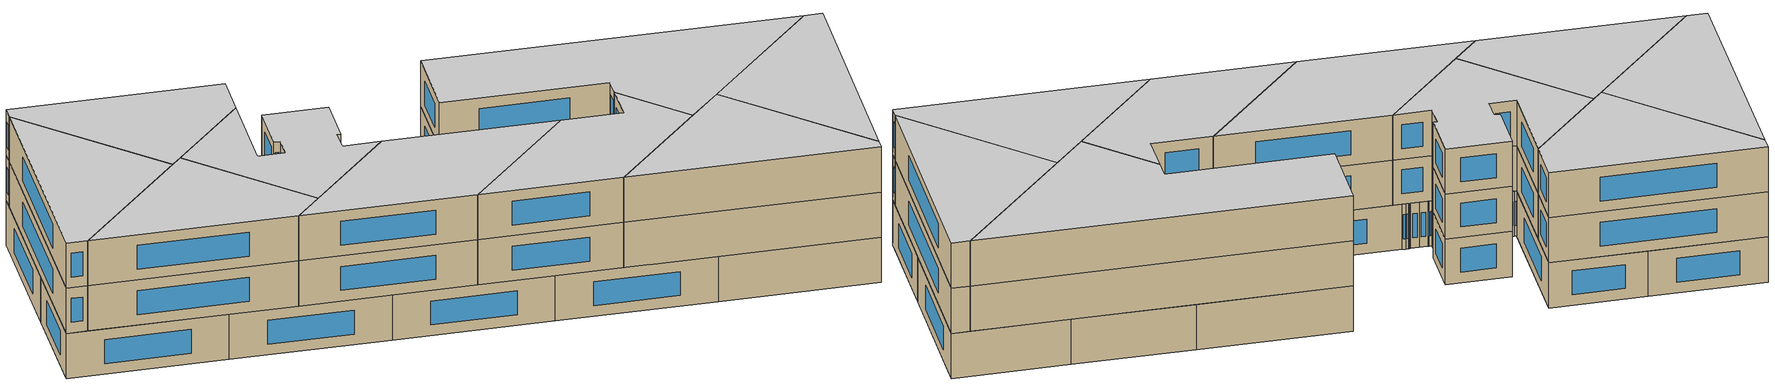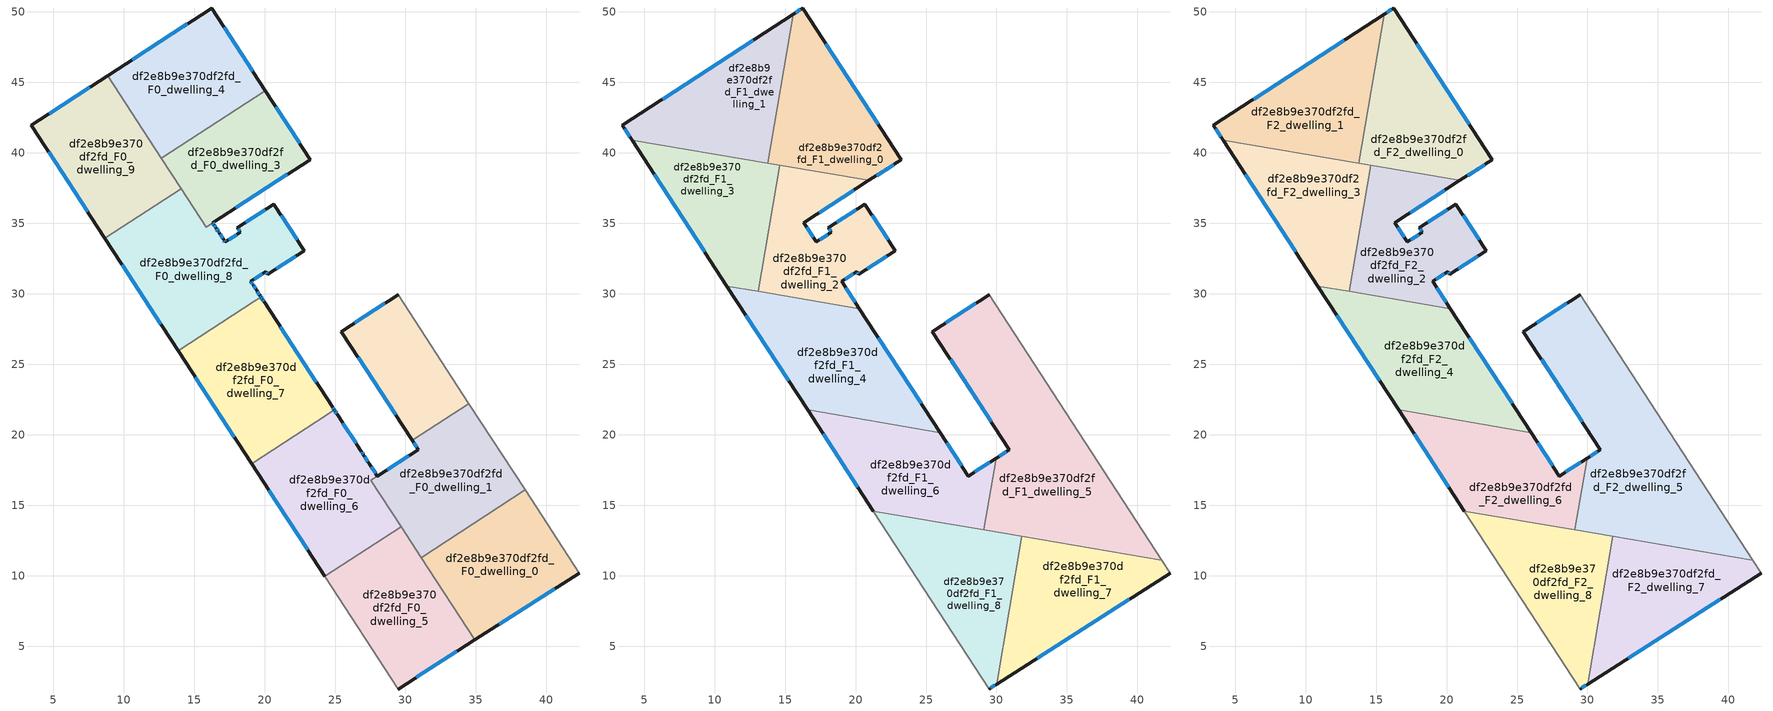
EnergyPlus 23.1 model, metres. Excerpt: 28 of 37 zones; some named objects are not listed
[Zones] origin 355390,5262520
df2e8b9e370df2fd_F0_dwelling_0
 floor ground (EU_floor_Construction): 38.48,16.08 42.31,10.18 34.91,5.44 31.11,11.28 z0
 wall outside (EU_wall_Construction): 34.91,5.44 42.31,10.18 z0:3
 wall to df2e8b9e370df2fd_F0_dwelling_1 (EU_wall_Construction): 38.48,16.08 31.11,11.28 z0:3
 wall adiabatic (EU_wall_Construction): 42.31,10.18 38.48,16.08 z0:3
 wall to df2e8b9e370df2fd_F0_dwelling_5 (EU_wall_Construction): 31.11,11.28 34.91,5.44 z0:3
 window (EU_Window_Construction): 36.65,6.55 40.57,9.07 z0.7:2.3
df2e8b9e370df2fd_F0_dwelling_1
 floor ground (EU_floor_Construction): 34.5,22.2 38.48,16.08 31.11,11.28 27.54,16.76 30.91,18.95 30.49,19.59 z0
 wall outside (EU_wall_Construction): 30.49,19.59 30.91,18.95 28.01,17.06 z0:3
 wall to df2e8b9e370df2fd_F0_dwelling_2 (EU_wall_Construction): 34.5,22.2 30.49,19.59 z0:3
 wall adiabatic (EU_wall_Construction): 38.48,16.08 34.5,22.2 z0:3
 wall to df2e8b9e370df2fd_F0_dwelling_6 (EU_wall_Construction): 28.01,17.06 27.54,16.76 29.69,13.46 z0:3
 wall to df2e8b9e370df2fd_F0_dwelling_5 (EU_wall_Construction): 29.69,13.46 31.11,11.28 z0:3
 window (EU_Window_Construction): 30.59,19.44 30.81,19.1 / 30.23,18.5 28.69,17.5 z0.7:2.3
df2e8b9e370df2fd_F0_dwelling_2
 floor ground (EU_floor_Construction): 29.48,29.92 34.5,22.2 30.49,19.59 25.46,27.32 z0
 wall outside (EU_wall_Construction): 29.48,29.92 25.46,27.32 30.49,19.59 z0:3
 wall adiabatic (EU_wall_Construction): 34.5,22.2 29.48,29.92 z0:3
 window (EU_Window_Construction): 26.64,25.51 29.31,21.41 / 28.53,29.31 26.4,27.93 z0.7:2.3
df2e8b9e370df2fd_F0_dwelling_3
 floor ground (EU_floor_Construction): 20.06,44.41 23.24,39.52 15.85,34.74 12.68,39.61 z0
 wall outside (EU_wall_Construction): 16.32,35.04 23.24,39.52 20.06,44.41 z0:3
 wall to df2e8b9e370df2fd_F0_dwelling_4 (EU_wall_Construction): 20.06,44.41 12.68,39.61 z0:3
 wall to df2e8b9e370df2fd_F0_dwelling_8 (EU_wall_Construction): 14.07,37.47 15.85,34.74 16.32,35.04 z0:3
 wall to df2e8b9e370df2fd_F0_dwelling_9 (EU_wall_Construction): 12.68,39.61 14.07,37.47 z0:3
 window (EU_Window_Construction): 22.5,40.67 20.81,43.26 / 17.95,36.09 21.62,38.47 z0.7:2.3
df2e8b9e370df2fd_F0_dwelling_4
 floor ground (EU_floor_Construction): 16.24,50.28 20.06,44.41 12.68,39.61 8.87,45.47 z0
 wall outside (EU_wall_Construction): 20.06,44.41 16.24,50.28 8.87,45.47 z0:3
 wall to df2e8b9e370df2fd_F0_dwelling_9 (EU_wall_Construction): 8.87,45.47 12.68,39.61 z0:3
 window (EU_Window_Construction): 14.51,49.15 10.6,46.6 / 19.17,45.79 17.14,48.9 z0.7:2.3
df2e8b9e370df2fd_F0_dwelling_5
 floor ground (EU_floor_Construction): 29.69,13.46 34.91,5.44 29.47,1.96 24.28,9.94 z0
 wall outside (EU_wall_Construction): 29.47,1.96 34.91,5.44 z0:3
 wall to df2e8b9e370df2fd_F0_dwelling_6 (EU_wall_Construction): 29.69,13.46 24.28,9.94 z0:3
 wall adiabatic (EU_wall_Construction): 24.28,9.94 29.47,1.96 z0:3
 window (EU_Window_Construction): 30.75,2.78 33.63,4.62 z0.7:2.3
df2e8b9e370df2fd_F0_dwelling_6
 floor ground (EU_floor_Construction): 26.91,18.76 26.95,18.69 27.02,18.58 27.44,17.94 27.44,17.93 28.01,17.06 27.54,16.76 29.69,13.46 24.28,9.94 19.08,17.95 24.95,21.76 24.99,21.7 25.15,21.45 z0
 wall outside (EU_wall_Construction): 28.01,17.06 27.44,17.93 27.44,17.94 27.02,18.58 26.95,18.69 26.91,18.76 25.15,21.45 24.99,21.7 24.95,21.76 / 19.08,17.95 24.28,9.94 z0:3
 wall to df2e8b9e370df2fd_F0_dwelling_7 (EU_wall_Construction): 24.95,21.76 24.48,21.46 19.08,17.95 z0:3
 window (EU_Window_Construction): 24.98,21.72 24.96,21.75 / 25.11,21.51 25.03,21.64 / 26.49,19.39 25.56,20.82 / 26.94,18.7 26.92,18.74 / 27,18.6 26.97,18.66 / 27.34,18.09 27.12,18.43 / 27.88,17.27 27.57,17.73 / 20.3,16.07 23.06,11.82 z0.7:2.3
df2e8b9e370df2fd_F0_dwelling_7
 floor ground (EU_floor_Construction): 19.97,29.43 24.83,21.95 24.95,21.77 19.08,17.95 13.87,25.95 19.74,29.77 19.76,29.75 19.85,29.61 z0
 wall outside (EU_wall_Construction): 13.87,25.95 19.08,17.95 / 24.95,21.77 24.83,21.95 19.97,29.43 19.85,29.61 19.76,29.75 19.74,29.77 z0:3
 wall to df2e8b9e370df2fd_F0_dwelling_8 (EU_wall_Construction): 19.28,29.46 13.87,25.95 / 19.74,29.77 19.28,29.47 z0:3
 window (EU_Window_Construction): 15.09,24.07 17.85,19.82 / 19.83,29.64 19.78,29.72 / 19.94,29.47 19.88,29.56 / 23.68,23.71 21.11,27.67 / 24.92,21.81 24.85,21.91 z0.7:2.3
df2e8b9e370df2fd_F0_dwelling_8
 floor ground (EU_floor_Construction): 20.67,36.35 22.81,33.06 20.22,31.39 20.09,31.58 19.02,30.88 19.1,30.76 19.16,30.67 19.43,30.25 19.7,29.84 19.74,29.77 13.87,25.95 8.67,33.95 14.08,37.47 15.85,34.74 16.32,35.04 16.4,34.92 16.56,34.66 16.73,34.41 16.76,34.36 17.12,33.8 17.21,33.67 18.28,34.36 18.07,34.68 z0
 wall outside (EU_wall_Construction): 8.67,33.95 13.87,25.95 / 19.74,29.77 19.7,29.84 19.43,30.25 19.16,30.67 19.1,30.76 19.02,30.88 20.09,31.58 20.22,31.39 22.81,33.06 20.67,36.35 18.07,34.68 18.28,34.36 17.21,33.67 17.12,33.8 16.76,34.36 16.73,34.41 16.56,34.66 16.4,34.92 16.32,35.04 z0:3
 wall to df2e8b9e370df2fd_F0_dwelling_9 (EU_wall_Construction): 14.08,37.47 8.67,33.95 z0:3
 window (EU_Window_Construction): 9.89,32.07 12.65,27.83 / 16.38,34.95 16.34,35.01 / 16.53,34.72 16.44,34.86 / 16.69,34.47 16.6,34.6 / 16.75,34.37 16.74,34.4 / 17.04,33.93 16.85,34.23 / 17.19,33.7 17.14,33.77 / 18.03,34.2 17.46,33.84 / 18.12,34.6 18.23,34.43 / 20.06,35.95 18.68,35.07 / 22.31,33.83 21.17,35.57 / 20.83,31.78 22.2,32.67 / 20.12,31.53 20.19,31.43 / 19.27,31.05 19.84,31.42 / 19.08,30.79 19.04,30.85 / 19.14,30.69 19.11,30.74 / 19.36,30.35 19.22,30.58 / 19.63,29.94 19.5,30.15 / 19.73,29.79 19.71,29.83 z0.7:2.3
df2e8b9e370df2fd_F0_dwelling_9
 floor ground (EU_floor_Construction): 8.87,45.47 14.08,37.47 8.67,33.95 3.46,41.95 z0
 wall outside (EU_wall_Construction): 8.87,45.47 3.46,41.95 8.67,33.95 z0:3
 window (EU_Window_Construction): 7.6,44.65 4.73,42.78 / 4.68,40.07 7.44,35.83 z0.7:2.3
df2e8b9e370df2fd_F1_dwelling_0
 floor to df2e8b9e370df2fd_F0_dwelling_3 (EU_floor_Construction): 20.06,44.41 23.24,39.52 20.95,38.04 13.78,39.26 13.99,40.46 z3
 floor to df2e8b9e370df2fd_F0_dwelling_4 (EU_floor_Construction): 16.24,50.28 20.06,44.41 13.99,40.46 15.59,49.85 z3
 wall outside (EU_wall_Construction): 20.95,38.04 23.24,39.52 16.24,50.28 15.59,49.85 z3:6
 wall to df2e8b9e370df2fd_F1_dwelling_1 (EU_wall_Construction): 15.59,49.85 13.78,39.26 z3:6
 wall to df2e8b9e370df2fd_F1_dwelling_2 (EU_wall_Construction): 14.62,39.12 20.95,38.04 z3:6
 wall to df2e8b9e370df2fd_F1_dwelling_3 (EU_wall_Construction): 13.78,39.26 14.62,39.12 z3:6
 window (EU_Window_Construction): 16.09,50.18 15.74,49.95 / 21.6,42.05 17.89,47.75 / 21.49,38.39 22.71,39.17 z3.7:5.3
df2e8b9e370df2fd_F1_dwelling_1
 floor to df2e8b9e370df2fd_F0_dwelling_4 (EU_floor_Construction): 15.59,49.85 13.99,40.46 12.68,39.61 8.87,45.47 z3
 floor to df2e8b9e370df2fd_F0_dwelling_9 (EU_floor_Construction): 8.87,45.47 12.8,39.43 4.15,40.9 3.46,41.95 z3
 floor to df2e8b9e370df2fd_F0_dwelling_3 (EU_floor_Construction): 13.99,40.46 13.78,39.26 12.8,39.43 12.68,39.61 z3
 wall outside (EU_wall_Construction): 15.59,49.85 3.46,41.95 4.15,40.9 z3:6
 wall to df2e8b9e370df2fd_F1_dwelling_3 (EU_wall_Construction): 4.15,40.9 13.78,39.26 z3:6
 window (EU_Window_Construction): 3.62,41.71 3.99,41.15 / 12.74,48 6.31,43.81 z3.7:5.3
df2e8b9e370df2fd_F1_dwelling_2
 floor to df2e8b9e370df2fd_F0_dwelling_8 (EU_floor_Construction): 20.67,36.35 22.81,33.06 20.22,31.39 20.09,31.58 19.02,30.88 19.11,30.75 19.16,30.67 19.7,29.84 19.74,29.77 18.86,29.19 13.1,30.17 14.29,37.14 15.85,34.74 16.32,35.04 16.4,34.92 16.56,34.66 16.73,34.41 16.75,34.39 17.12,33.8 17.21,33.67 18.28,34.36 18.07,34.68 z3
 floor to df2e8b9e370df2fd_F0_dwelling_3 (EU_floor_Construction): 20.95,38.04 15.85,34.74 14.29,37.14 14.62,39.12 z3
 floor to df2e8b9e370df2fd_F0_dwelling_7 (EU_floor_Construction): 19.85,29.61 19.97,29.43 20.28,28.95 18.86,29.19 19.74,29.77 19.76,29.75 z3
 wall outside (EU_wall_Construction): 20.28,28.95 19.02,30.88 20.09,31.58 20.22,31.39 22.81,33.06 20.67,36.35 18.07,34.68 18.28,34.36 17.21,33.67 16.32,35.04 20.95,38.04 z3:6
 wall to df2e8b9e370df2fd_F1_dwelling_3 (EU_wall_Construction): 14.62,39.12 13.1,30.17 z3:6
 wall to df2e8b9e370df2fd_F1_dwelling_4 (EU_wall_Construction): 13.1,30.17 20.28,28.95 z3:6
 window (EU_Window_Construction): 20.06,35.95 18.68,35.07 / 22.31,33.83 21.17,35.57 / 20.83,31.78 22.2,32.67 / 20.12,31.53 20.19,31.43 / 19.27,31.05 19.84,31.42 / 19.98,29.41 19.31,30.43 / 17.41,35.75 19.87,37.34 / 17,34 16.53,34.72 / 18.03,34.2 17.46,33.84 / 18.12,34.6 18.23,34.43 z3.7:5.3
df2e8b9e370df2fd_F1_dwelling_3
 floor to df2e8b9e370df2fd_F0_dwelling_9 (EU_floor_Construction): 12.8,39.43 14.08,37.47 8.67,33.95 4.15,40.9 z3
 floor to df2e8b9e370df2fd_F0_dwelling_8 (EU_floor_Construction): 14.08,37.47 14.29,37.14 13.1,30.17 10.88,30.55 8.67,33.95 z3
 floor to df2e8b9e370df2fd_F0_dwelling_3 (EU_floor_Construction): 14.62,39.12 14.29,37.14 12.8,39.43 z3
 wall outside (EU_wall_Construction): 4.15,40.9 10.88,30.55 z3:6
 wall to df2e8b9e370df2fd_F1_dwelling_4 (EU_wall_Construction): 10.88,30.55 13.1,30.17 z3:6
 window (EU_Window_Construction): 5.73,38.47 9.3,32.98 z3.7:5.3
df2e8b9e370df2fd_F1_dwelling_4
 floor to df2e8b9e370df2fd_F0_dwelling_7 (EU_floor_Construction): 20.28,28.95 24.83,21.95 24.95,21.76 23.2,20.63 16.6,21.75 13.87,25.95 18.86,29.19 z3
 floor to df2e8b9e370df2fd_F0_dwelling_6 (EU_floor_Construction): 25.07,21.57 26,20.16 23.2,20.63 24.95,21.76 24.99,21.7 z3
 floor to df2e8b9e370df2fd_F0_dwelling_8 (EU_floor_Construction): 18.86,29.19 13.87,25.95 10.88,30.55 z3
 wall outside (EU_wall_Construction): 26,20.16 20.28,28.95 / 10.88,30.55 16.6,21.75 z3:6
 wall to df2e8b9e370df2fd_F1_dwelling_6 (EU_wall_Construction): 16.6,21.75 26,20.16 z3:6
 window (EU_Window_Construction): 24.65,22.22 21.62,26.89 / 12.22,28.49 15.25,23.82 z3.7:5.3
df2e8b9e370df2fd_F1_dwelling_5
 floor to df2e8b9e370df2fd_F0_dwelling_1 (EU_floor_Construction): 34.5,22.2 38.48,16.08 33.09,12.57 29.92,13.11 29.26,14.12 29.98,18.34 30.91,18.95 30.49,19.6 z3
 floor to df2e8b9e370df2fd_F0_dwelling_2 (EU_floor_Construction): 29.48,29.92 34.5,22.2 30.49,19.6 25.46,27.32 z3
 floor to df2e8b9e370df2fd_F0_dwelling_0 (EU_floor_Construction): 38.48,16.08 41.72,11.1 33.09,12.57 z3
 floor to df2e8b9e370df2fd_F0_dwelling_6 (EU_floor_Construction): 29.26,14.12 29.69,13.46 29.31,13.21 29.11,13.25 z3
 floor to df2e8b9e370df2fd_F0_dwelling_5 (EU_floor_Construction): 29.69,13.46 29.92,13.11 29.31,13.21 z3
 wall outside (EU_wall_Construction): 29.48,29.92 25.46,27.32 30.91,18.95 29.98,18.34 z3:6
 wall to df2e8b9e370df2fd_F1_dwelling_6 (EU_wall_Construction): 29.98,18.34 29.11,13.25 z3:6
 wall adiabatic (EU_wall_Construction): 41.72,11.1 29.48,29.92 z3:6
 wall to df2e8b9e370df2fd_F1_dwelling_7 (EU_wall_Construction): 31.79,12.79 41.72,11.1 z3:6
 wall to df2e8b9e370df2fd_F1_dwelling_8 (EU_wall_Construction): 29.11,13.25 31.79,12.79 z3:6
 window (EU_Window_Construction): 30.69,18.81 30.2,18.48 / 26.74,25.35 29.63,20.91 / 28.53,29.31 26.4,27.93 z3.7:5.3
df2e8b9e370df2fd_F1_dwelling_6
 floor to df2e8b9e370df2fd_F0_dwelling_6 (EU_floor_Construction): 26.93,18.72 26.95,18.69 27,18.62 27.44,17.94 27.44,17.93 28.01,17.06 27.54,16.76 29.26,14.12 29.11,13.25 21.26,14.58 19.08,17.95 23.2,20.63 26,20.16 z3
 floor to df2e8b9e370df2fd_F0_dwelling_1 (EU_floor_Construction): 29.98,18.34 29.26,14.12 27.54,16.76 z3
 floor to df2e8b9e370df2fd_F0_dwelling_7 (EU_floor_Construction): 23.2,20.63 19.08,17.95 16.6,21.75 z3
 wall outside (EU_wall_Construction): 16.6,21.75 21.26,14.58 / 29.98,18.34 28.01,17.06 26,20.16 z3:6
 wall to df2e8b9e370df2fd_F1_dwelling_8 (EU_wall_Construction): 21.26,14.58 29.11,13.25 z3:6
 window (EU_Window_Construction): 17.69,20.07 20.17,16.27 / 27.54,17.79 26.47,19.43 / 29.52,18.04 28.47,17.36 z3.7:5.3
df2e8b9e370df2fd_F1_dwelling_7
 floor to df2e8b9e370df2fd_F0_dwelling_0 (EU_floor_Construction): 41.72,11.1 42.31,10.18 34.91,5.44 31.45,10.76 31.59,11.6 33.09,12.57 z3
 floor to df2e8b9e370df2fd_F0_dwelling_1 (EU_floor_Construction): 33.09,12.57 31.59,11.6 31.79,12.79 z3
 floor to df2e8b9e370df2fd_F0_dwelling_5 (EU_floor_Construction): 31.45,10.76 34.91,5.44 30.01,2.3 z3
 wall outside (EU_wall_Construction): 30.01,2.3 42.31,10.18 z3:6
 wall adiabatic (EU_wall_Construction): 42.31,10.18 41.72,11.1 z3:6
 wall to df2e8b9e370df2fd_F1_dwelling_8 (EU_wall_Construction): 31.79,12.79 30.01,2.3 z3:6
 window (EU_Window_Construction): 32.9,4.15 39.42,8.33 z3.7:5.3
df2e8b9e370df2fd_F1_dwelling_8
 floor to df2e8b9e370df2fd_F0_dwelling_5 (EU_floor_Construction): 29.92,13.11 31.45,10.76 30.01,2.3 29.47,1.96 24.28,9.94 29.31,13.21 z3
 floor to df2e8b9e370df2fd_F0_dwelling_1 (EU_floor_Construction): 31.79,12.79 31.59,11.6 31.11,11.28 29.92,13.11 z3
 floor to df2e8b9e370df2fd_F0_dwelling_6 (EU_floor_Construction): 29.31,13.21 24.28,9.94 21.26,14.58 z3
 floor to df2e8b9e370df2fd_F0_dwelling_0 (EU_floor_Construction): 31.59,11.6 31.45,10.76 31.11,11.28 z3
 wall outside (EU_wall_Construction): 29.47,1.96 30.01,2.3 z3:6
 wall adiabatic (EU_wall_Construction): 21.26,14.58 29.47,1.96 z3:6
 window (EU_Window_Construction): 29.6,2.04 29.88,2.22 z3.7:5.3
df2e8b9e370df2fd_F2_dwelling_0
 floor to df2e8b9e370df2fd_F1_dwelling_0 (EU_floor_Construction): 16.24,50.28 23.24,39.52 20.95,38.04 13.78,39.26 15.59,49.85 z6
 wall outside (EU_wall_Construction): 20.95,38.04 23.24,39.52 16.24,50.28 15.59,49.85 z6:9
 wall to df2e8b9e370df2fd_F2_dwelling_1 (EU_wall_Construction): 15.59,49.85 13.78,39.26 z6:9
 wall to df2e8b9e370df2fd_F2_dwelling_2 (EU_wall_Construction): 14.62,39.12 20.95,38.04 z6:9
 wall to df2e8b9e370df2fd_F2_dwelling_3 (EU_wall_Construction): 13.78,39.26 14.62,39.12 z6:9
 window (EU_Window_Construction): 16.09,50.18 15.74,49.95 / 21.6,42.05 17.89,47.75 / 21.49,38.39 22.71,39.17 z6.7:8.3
 ceiling to df2e8b9e370df2fd_F3_dwelling_0 (EU_floor_Construction): 23.24,39.52 16.24,50.28 15.59,49.85 13.78,39.26 20.95,38.04 z9
df2e8b9e370df2fd_F2_dwelling_1
 floor to df2e8b9e370df2fd_F1_dwelling_1 (EU_floor_Construction): 15.59,49.85 13.78,39.26 4.15,40.9 3.46,41.95 z6
 wall outside (EU_wall_Construction): 15.59,49.85 3.46,41.95 4.15,40.9 z6:9
 wall to df2e8b9e370df2fd_F2_dwelling_3 (EU_wall_Construction): 4.15,40.9 13.78,39.26 z6:9
 window (EU_Window_Construction): 3.62,41.71 3.99,41.15 / 12.74,48 6.31,43.81 z6.7:8.3
 ceiling to df2e8b9e370df2fd_F3_dwelling_1 (EU_floor_Construction): 13.78,39.26 15.59,49.85 3.46,41.95 4.15,40.9 z9
df2e8b9e370df2fd_F2_dwelling_2
 floor to df2e8b9e370df2fd_F1_dwelling_2 (EU_floor_Construction): 20.95,38.04 16.32,35.04 17.21,33.67 18.28,34.36 18.07,34.68 20.67,36.35 22.81,33.06 20.22,31.39 20.09,31.58 19.02,30.88 20.28,28.95 13.1,30.17 14.62,39.12 z6
 wall outside (EU_wall_Construction): 20.28,28.95 19.02,30.88 20.09,31.58 20.22,31.39 22.81,33.06 20.67,36.35 18.07,34.68 18.28,34.36 17.21,33.67 16.32,35.04 20.95,38.04 z6:9
 wall to df2e8b9e370df2fd_F2_dwelling_3 (EU_wall_Construction): 14.62,39.12 13.1,30.17 z6:9
 wall to df2e8b9e370df2fd_F2_dwelling_4 (EU_wall_Construction): 13.1,30.17 20.28,28.95 z6:9
 window (EU_Window_Construction): 20.06,35.95 18.68,35.07 / 22.31,33.83 21.17,35.57 / 20.83,31.78 22.2,32.67 / 20.12,31.53 20.19,31.43 / 19.27,31.05 19.84,31.42 / 19.98,29.41 19.31,30.43 / 17.41,35.75 19.87,37.34 / 17,34 16.53,34.72 / 18.03,34.2 17.46,33.84 / 18.12,34.6 18.23,34.43 z6.7:8.3
 ceiling to df2e8b9e370df2fd_F3_dwelling_2 (EU_floor_Construction): 20.28,28.95 19.02,30.88 20.09,31.58 20.22,31.39 22.81,33.06 20.67,36.35 18.07,34.68 18.28,34.36 17.21,33.67 16.32,35.04 20.95,38.04 14.62,39.12 13.1,30.17 z9
df2e8b9e370df2fd_F2_dwelling_3
 floor to df2e8b9e370df2fd_F1_dwelling_3 (EU_floor_Construction): 14.62,39.12 13.1,30.17 10.88,30.55 4.15,40.9 z6
 wall outside (EU_wall_Construction): 4.15,40.9 10.88,30.55 z6:9
 wall to df2e8b9e370df2fd_F2_dwelling_4 (EU_wall_Construction): 10.88,30.55 13.1,30.17 z6:9
 window (EU_Window_Construction): 5.73,38.47 9.3,32.98 z6.7:8.3
 ceiling to df2e8b9e370df2fd_F3_dwelling_3 (EU_floor_Construction): 13.1,30.17 14.62,39.12 4.15,40.9 10.88,30.55 z9
df2e8b9e370df2fd_F2_dwelling_4
 floor to df2e8b9e370df2fd_F1_dwelling_4 (EU_floor_Construction): 20.28,28.95 26,20.16 16.6,21.75 10.88,30.55 z6
 wall outside (EU_wall_Construction): 26,20.16 20.28,28.95 / 10.88,30.55 16.6,21.75 z6:9
 wall to df2e8b9e370df2fd_F2_dwelling_6 (EU_wall_Construction): 16.6,21.75 26,20.16 z6:9
 window (EU_Window_Construction): 24.65,22.22 21.62,26.89 / 12.22,28.49 15.25,23.82 z6.7:8.3
 ceiling to df2e8b9e370df2fd_F3_dwelling_4 (EU_floor_Construction): 26,20.16 20.28,28.95 10.88,30.55 16.6,21.75 z9
df2e8b9e370df2fd_F2_dwelling_5
 floor to df2e8b9e370df2fd_F1_dwelling_5 (EU_floor_Construction): 29.48,29.92 41.72,11.1 29.11,13.25 29.98,18.34 30.91,18.95 25.46,27.32 z6
 wall outside (EU_wall_Construction): 29.48,29.92 25.46,27.32 30.91,18.95 29.98,18.34 z6:9
 wall to df2e8b9e370df2fd_F2_dwelling_6 (EU_wall_Construction): 29.98,18.34 29.11,13.25 z6:9
 wall adiabatic (EU_wall_Construction): 41.72,11.1 29.48,29.92 z6:9
 wall to df2e8b9e370df2fd_F2_dwelling_7 (EU_wall_Construction): 31.79,12.79 41.72,11.1 z6:9
 wall to df2e8b9e370df2fd_F2_dwelling_8 (EU_wall_Construction): 29.11,13.25 31.79,12.79 z6:9
 window (EU_Window_Construction): 30.69,18.81 30.2,18.48 / 26.74,25.35 29.63,20.91 / 28.53,29.31 26.4,27.93 z6.7:8.3
 ceiling to df2e8b9e370df2fd_F3_dwelling_5 (EU_floor_Construction): 41.72,11.1 29.48,29.92 25.46,27.32 30.91,18.95 29.98,18.34 29.11,13.25 z9
df2e8b9e370df2fd_F2_dwelling_6
 floor to df2e8b9e370df2fd_F1_dwelling_6 (EU_floor_Construction): 29.98,18.34 29.11,13.25 21.26,14.58 16.6,21.75 26,20.16 28.01,17.06 z6
 wall outside (EU_wall_Construction): 16.6,21.75 21.26,14.58 / 29.98,18.34 28.01,17.06 26,20.16 z6:9
 wall to df2e8b9e370df2fd_F2_dwelling_8 (EU_wall_Construction): 21.26,14.58 29.11,13.25 z6:9
 window (EU_Window_Construction): 17.69,20.07 20.17,16.27 / 27.54,17.79 26.47,19.43 / 29.52,18.04 28.47,17.36 z6.7:8.3
 ceiling to df2e8b9e370df2fd_F3_dwelling_6 (EU_floor_Construction): 29.11,13.25 29.98,18.34 28.01,17.06 26,20.16 16.6,21.75 21.26,14.58 z9
df2e8b9e370df2fd_F2_dwelling_7
 floor to df2e8b9e370df2fd_F1_dwelling_7 (EU_floor_Construction): 41.72,11.1 42.31,10.18 30.01,2.3 31.79,12.79 z6
 wall outside (EU_wall_Construction): 30.01,2.3 42.31,10.18 z6:9
 wall adiabatic (EU_wall_Construction): 42.31,10.18 41.72,11.1 z6:9
 wall to df2e8b9e370df2fd_F2_dwelling_8 (EU_wall_Construction): 31.79,12.79 30.01,2.3 z6:9
 window (EU_Window_Construction): 32.9,4.15 39.42,8.33 z6.7:8.3
 ceiling to df2e8b9e370df2fd_F3_dwelling_7 (EU_floor_Construction): 42.31,10.18 41.72,11.1 31.79,12.79 30.01,2.3 z9
df2e8b9e370df2fd_F2_dwelling_8
 floor to df2e8b9e370df2fd_F1_dwelling_8 (EU_floor_Construction): 31.79,12.79 30.01,2.3 29.47,1.96 21.26,14.58 z6
 wall outside (EU_wall_Construction): 29.47,1.96 30.01,2.3 z6:9
 wall adiabatic (EU_wall_Construction): 21.26,14.58 29.47,1.96 z6:9
 window (EU_Window_Construction): 29.6,2.04 29.88,2.22 z6.7:8.3
 ceiling to df2e8b9e370df2fd_F3_dwelling_8 (EU_floor_Construction): 30.01,2.3 31.79,12.79 21.26,14.58 29.47,1.96 z9
[Building]
EU S2 Campaign: North Axis=0; Terrain=City; Solar Distribution=FullExterior
[Site:Location]
Budapest.Ferenc.Liszt.Intl.AP: Latitude=47.437; Longitude=19.256; Time Zone=1; Elevation=185
[SizingPeriod:WeatherFileDays]
AnnualSizingPeriod: Begin Month=1; Begin Day of Month=1; End Month=12; End Day of Month=31; Day of Week for Start Day=Monday; Use Weather File Daylight Saving Period=No; Use Weather File Rain and Snow Indicators=No
[MATERIAL]
EU_InternalMass_Material: Roughness=MediumRough; Thickness=0.1; Conductivity=1; Density=1800; Specific Heat=900; Thermal Absorptance=0.9; Solar Absorptance=0.7; Visible Absorptance=0.7
[MATERIAL:NOMASS] Roughness=MediumRough; Thermal Absorptance=0.9; Solar Absorptance=0.7; Visible Absorptance=0.7
Name | Thermal Resistance
EU_wall_NoMass | 0.832559
EU_floor_NoMass | 0.872794
[WINDOWMATERIAL:SIMPLEGLAZINGSYSTEM]
EU_Window_SimpleGlazing: UFactor=2.79869; Solar Heat Gain Coefficient=0.75; Visible Transmittance=0.75
[CONSTRUCTION]
EU_wall_Construction: EU_wall_NoMass
EU_floor_Construction: EU_floor_NoMass
EU_Window_Construction: EU_Window_SimpleGlazing
EU_InternalMass_Construction: EU_InternalMass_Material
[ZONE] Type=1; Multiplier=1; Ceiling Height=autocalculate; Floor Area=autocalculate; Part of Total Floor Area=Yes
Name | Volume
df2e8b9e370df2fd_F0_dwelling_0 | 184.782
df2e8b9e370df2fd_F1_dwelling_0; df2e8b9e370df2fd_F2_dwelling_0 | 184.761
df2e8b9e370df2fd_F0_dwelling_1 | 183.515
df2e8b9e370df2fd_F1_dwelling_1; df2e8b9e370df2fd_F2_dwelling_1 | 184.802
df2e8b9e370df2fd_F0_dwelling_2 | 132.315
df2e8b9e370df2fd_F1_dwelling_2; df2e8b9e370df2fd_F2_dwelling_2 | 175.349
df2e8b9e370df2fd_F0_dwelling_3 | 153.763
df2e8b9e370df2fd_F1_dwelling_3; df2e8b9e370df2fd_F2_dwelling_3 | 175.34
df2e8b9e370df2fd_F0_dwelling_4 | 184.804
df2e8b9e370df2fd_F1_dwelling_4; df2e8b9e370df2fd_F2_dwelling_4 | 220.577
df2e8b9e370df2fd_F0_dwelling_5 | 184.79
df2e8b9e370df2fd_F1_dwelling_5; df2e8b9e370df2fd_F2_dwelling_5 | 352.735
df2e8b9e370df2fd_F0_dwelling_6 | 194.106
df2e8b9e370df2fd_F1_dwelling_6; df2e8b9e370df2fd_F2_dwelling_6 | 184.792
df2e8b9e370df2fd_F0_dwelling_7 | 200.614
df2e8b9e370df2fd_F1_dwelling_7; df2e8b9e370df2fd_F2_dwelling_7 | 184.783
df2e8b9e370df2fd_F0_dwelling_8 | 244.341
df2e8b9e370df2fd_F1_dwelling_8; df2e8b9e370df2fd_F2_dwelling_8 | 184.784
df2e8b9e370df2fd_F0_dwelling_9 | 184.806
[INTERNALMASS] Construction=EU_InternalMass_Construction
Name | Zone or ZoneList | Surface Area
df2e8b9e370df2fd_F0_dwelling_0_EU_InternalMass | df2e8b9e370df2fd_F0_dwelling_0 | 61.594
df2e8b9e370df2fd_F0_dwelling_1_EU_InternalMass | df2e8b9e370df2fd_F0_dwelling_1 | 61.1716
df2e8b9e370df2fd_F0_dwelling_2_EU_InternalMass | df2e8b9e370df2fd_F0_dwelling_2 | 44.105
df2e8b9e370df2fd_F0_dwelling_3_EU_InternalMass | df2e8b9e370df2fd_F0_dwelling_3 | 51.2516
df2e8b9e370df2fd_F0_dwelling_4_EU_InternalMass | df2e8b9e370df2fd_F0_dwelling_4 | 61.6015
df2e8b9e370df2fd_F0_dwelling_5_EU_InternalMass | df2e8b9e370df2fd_F0_dwelling_5 | 61.5966
df2e8b9e370df2fd_F0_dwelling_6_EU_InternalMass | df2e8b9e370df2fd_F0_dwelling_6 | 64.7009
df2e8b9e370df2fd_F0_dwelling_7_EU_InternalMass | df2e8b9e370df2fd_F0_dwelling_7 | 66.8877
df2e8b9e370df2fd_F0_dwelling_8_EU_InternalMass | df2e8b9e370df2fd_F0_dwelling_8 | 81.449
df2e8b9e370df2fd_F0_dwelling_9_EU_InternalMass | df2e8b9e370df2fd_F0_dwelling_9 | 61.6019
df2e8b9e370df2fd_F1_dwelling_0_EU_InternalMass | df2e8b9e370df2fd_F1_dwelling_0 | 61.5873
df2e8b9e370df2fd_F1_dwelling_1_EU_InternalMass | df2e8b9e370df2fd_F1_dwelling_1 | 61.6006
df2e8b9e370df2fd_F1_dwelling_2_EU_InternalMass | df2e8b9e370df2fd_F1_dwelling_2 | 58.4497
df2e8b9e370df2fd_F1_dwelling_3_EU_InternalMass | df2e8b9e370df2fd_F1_dwelling_3 | 58.4468
df2e8b9e370df2fd_F1_dwelling_4_EU_InternalMass | df2e8b9e370df2fd_F1_dwelling_4 | 73.5258
df2e8b9e370df2fd_F1_dwelling_5_EU_InternalMass | df2e8b9e370df2fd_F1_dwelling_5 | 117.575
df2e8b9e370df2fd_F1_dwelling_6_EU_InternalMass | df2e8b9e370df2fd_F1_dwelling_6 | 61.5972
df2e8b9e370df2fd_F1_dwelling_7_EU_InternalMass | df2e8b9e370df2fd_F1_dwelling_7 | 61.5946
df2e8b9e370df2fd_F1_dwelling_8_EU_InternalMass | df2e8b9e370df2fd_F1_dwelling_8 | 61.5948
df2e8b9e370df2fd_F2_dwelling_0_EU_InternalMass | df2e8b9e370df2fd_F2_dwelling_0 | 61.5873
df2e8b9e370df2fd_F2_dwelling_1_EU_InternalMass | df2e8b9e370df2fd_F2_dwelling_1 | 61.6006
df2e8b9e370df2fd_F2_dwelling_2_EU_InternalMass | df2e8b9e370df2fd_F2_dwelling_2 | 58.4497
df2e8b9e370df2fd_F2_dwelling_3_EU_InternalMass | df2e8b9e370df2fd_F2_dwelling_3 | 58.4468
df2e8b9e370df2fd_F2_dwelling_4_EU_InternalMass | df2e8b9e370df2fd_F2_dwelling_4 | 73.5258
df2e8b9e370df2fd_F2_dwelling_5_EU_InternalMass | df2e8b9e370df2fd_F2_dwelling_5 | 117.575
df2e8b9e370df2fd_F2_dwelling_6_EU_InternalMass | df2e8b9e370df2fd_F2_dwelling_6 | 61.5972
df2e8b9e370df2fd_F2_dwelling_7_EU_InternalMass | df2e8b9e370df2fd_F2_dwelling_7 | 61.5946
df2e8b9e370df2fd_F2_dwelling_8_EU_InternalMass | df2e8b9e370df2fd_F2_dwelling_8 | 61.5948
[OTHEREQUIPMENT] Fuel Type=Electricity; Design Level Calculation Method=Watts/Area; Power per Zone Floor Area=1; Fraction Latent=0; Fraction Radiant=0; Fraction Lost=0; Carbon Dioxide Generation Rate=0; EndUse Subcategory=EU_Step8_InternalGains
Name | Zone or ZoneList or Space or SpaceList | Schedule
EU_Step8_InternalGain_df2e8b9e370df2fd_F0_dwelling_0_f000 | df2e8b9e370df2fd_F0_dwelling_0 | EU_Step8_GainSchedule_df2e8b9e370df2fd_F0_dwelling_0_f000
EU_Step8_InternalGain_df2e8b9e370df2fd_F0_dwelling_1_f000 | df2e8b9e370df2fd_F0_dwelling_1 | EU_Step8_GainSchedule_df2e8b9e370df2fd_F0_dwelling_1_f000
EU_Step8_InternalGain_df2e8b9e370df2fd_F0_dwelling_2_f000 | df2e8b9e370df2fd_F0_dwelling_2 | EU_Step8_GainSchedule_df2e8b9e370df2fd_F0_dwelling_2_f000
EU_Step8_InternalGain_df2e8b9e370df2fd_F0_dwelling_3_f000 | df2e8b9e370df2fd_F0_dwelling_3 | EU_Step8_GainSchedule_df2e8b9e370df2fd_F0_dwelling_3_f000
EU_Step8_InternalGain_df2e8b9e370df2fd_F0_dwelling_4_f000 | df2e8b9e370df2fd_F0_dwelling_4 | EU_Step8_GainSchedule_df2e8b9e370df2fd_F0_dwelling_4_f000
EU_Step8_InternalGain_df2e8b9e370df2fd_F0_dwelling_5_f000 | df2e8b9e370df2fd_F0_dwelling_5 | EU_Step8_GainSchedule_df2e8b9e370df2fd_F0_dwelling_5_f000
EU_Step8_InternalGain_df2e8b9e370df2fd_F0_dwelling_6_f000 | df2e8b9e370df2fd_F0_dwelling_6 | EU_Step8_GainSchedule_df2e8b9e370df2fd_F0_dwelling_6_f000
EU_Step8_InternalGain_df2e8b9e370df2fd_F0_dwelling_7_f000 | df2e8b9e370df2fd_F0_dwelling_7 | EU_Step8_GainSchedule_df2e8b9e370df2fd_F0_dwelling_7_f000
EU_Step8_InternalGain_df2e8b9e370df2fd_F0_dwelling_8_f000 | df2e8b9e370df2fd_F0_dwelling_8 | EU_Step8_GainSchedule_df2e8b9e370df2fd_F0_dwelling_8_f000
EU_Step8_InternalGain_df2e8b9e370df2fd_F0_dwelling_9_f000 | df2e8b9e370df2fd_F0_dwelling_9 | EU_Step8_GainSchedule_df2e8b9e370df2fd_F0_dwelling_9_f000
EU_Step8_InternalGain_df2e8b9e370df2fd_F1_dwelling_0_f000 | df2e8b9e370df2fd_F1_dwelling_0 | EU_Step8_GainSchedule_df2e8b9e370df2fd_F1_dwelling_0_f000
EU_Step8_InternalGain_df2e8b9e370df2fd_F1_dwelling_1_f000 | df2e8b9e370df2fd_F1_dwelling_1 | EU_Step8_GainSchedule_df2e8b9e370df2fd_F1_dwelling_1_f000
EU_Step8_InternalGain_df2e8b9e370df2fd_F1_dwelling_2_f000 | df2e8b9e370df2fd_F1_dwelling_2 | EU_Step8_GainSchedule_df2e8b9e370df2fd_F1_dwelling_2_f000
EU_Step8_InternalGain_df2e8b9e370df2fd_F1_dwelling_3_f000 | df2e8b9e370df2fd_F1_dwelling_3 | EU_Step8_GainSchedule_df2e8b9e370df2fd_F1_dwelling_3_f000
EU_Step8_InternalGain_df2e8b9e370df2fd_F1_dwelling_4_f000 | df2e8b9e370df2fd_F1_dwelling_4 | EU_Step8_GainSchedule_df2e8b9e370df2fd_F1_dwelling_4_f000
EU_Step8_InternalGain_df2e8b9e370df2fd_F1_dwelling_5_f000 | df2e8b9e370df2fd_F1_dwelling_5 | EU_Step8_GainSchedule_df2e8b9e370df2fd_F1_dwelling_5_f000
EU_Step8_InternalGain_df2e8b9e370df2fd_F1_dwelling_6_f000 | df2e8b9e370df2fd_F1_dwelling_6 | EU_Step8_GainSchedule_df2e8b9e370df2fd_F1_dwelling_6_f000
EU_Step8_InternalGain_df2e8b9e370df2fd_F1_dwelling_7_f000 | df2e8b9e370df2fd_F1_dwelling_7 | EU_Step8_GainSchedule_df2e8b9e370df2fd_F1_dwelling_7_f000
EU_Step8_InternalGain_df2e8b9e370df2fd_F1_dwelling_8_f000 | df2e8b9e370df2fd_F1_dwelling_8 | EU_Step8_GainSchedule_df2e8b9e370df2fd_F1_dwelling_8_f000
EU_Step8_InternalGain_df2e8b9e370df2fd_F2_dwelling_0_f000 | df2e8b9e370df2fd_F2_dwelling_0 | EU_Step8_GainSchedule_df2e8b9e370df2fd_F2_dwelling_0_f000
EU_Step8_InternalGain_df2e8b9e370df2fd_F2_dwelling_1_f000 | df2e8b9e370df2fd_F2_dwelling_1 | EU_Step8_GainSchedule_df2e8b9e370df2fd_F2_dwelling_1_f000
EU_Step8_InternalGain_df2e8b9e370df2fd_F2_dwelling_2_f000 | df2e8b9e370df2fd_F2_dwelling_2 | EU_Step8_GainSchedule_df2e8b9e370df2fd_F2_dwelling_2_f000
EU_Step8_InternalGain_df2e8b9e370df2fd_F2_dwelling_3_f000 | df2e8b9e370df2fd_F2_dwelling_3 | EU_Step8_GainSchedule_df2e8b9e370df2fd_F2_dwelling_3_f000
EU_Step8_InternalGain_df2e8b9e370df2fd_F2_dwelling_4_f000 | df2e8b9e370df2fd_F2_dwelling_4 | EU_Step8_GainSchedule_df2e8b9e370df2fd_F2_dwelling_4_f000
EU_Step8_InternalGain_df2e8b9e370df2fd_F2_dwelling_5_f000 | df2e8b9e370df2fd_F2_dwelling_5 | EU_Step8_GainSchedule_df2e8b9e370df2fd_F2_dwelling_5_f000
EU_Step8_InternalGain_df2e8b9e370df2fd_F2_dwelling_6_f000 | df2e8b9e370df2fd_F2_dwelling_6 | EU_Step8_GainSchedule_df2e8b9e370df2fd_F2_dwelling_6_f000
EU_Step8_InternalGain_df2e8b9e370df2fd_F2_dwelling_7_f000 | df2e8b9e370df2fd_F2_dwelling_7 | EU_Step8_GainSchedule_df2e8b9e370df2fd_F2_dwelling_7_f000
EU_Step8_InternalGain_df2e8b9e370df2fd_F2_dwelling_8_f000 | df2e8b9e370df2fd_F2_dwelling_8 | EU_Step8_GainSchedule_df2e8b9e370df2fd_F2_dwelling_8_f000
[ZONEVENTILATION:DESIGNFLOWRATE] Schedule=EU_AlwaysOn; Design Flow Rate Calculation Method=AirChanges/Hour; Air Changes per Hour=0.475469; Ventilation Type=Natural; Fan Pressure Rise=0; Fan Total Efficiency=1; Constant Term Coefficient=1; Temperature Term Coefficient=0; Velocity Term Coefficient=0; Velocity Squared Term Coefficient=0; Minimum Indoor Temperature=-100; Maximum Indoor Temperature=100; Delta Temperature=-100; Minimum Outdoor Temperature=-100; Maximum Outdoor Temperature=100; Maximum Wind Speed=40
Name | Zone or ZoneList or Space or SpaceList
EU_ConstantAir_df2e8b9e370df2fd_F0_dwelling_0 | df2e8b9e370df2fd_F0_dwelling_0
EU_ConstantAir_df2e8b9e370df2fd_F0_dwelling_1 | df2e8b9e370df2fd_F0_dwelling_1
EU_ConstantAir_df2e8b9e370df2fd_F0_dwelling_2 | df2e8b9e370df2fd_F0_dwelling_2
EU_ConstantAir_df2e8b9e370df2fd_F0_dwelling_3 | df2e8b9e370df2fd_F0_dwelling_3
EU_ConstantAir_df2e8b9e370df2fd_F0_dwelling_4 | df2e8b9e370df2fd_F0_dwelling_4
EU_ConstantAir_df2e8b9e370df2fd_F0_dwelling_5 | df2e8b9e370df2fd_F0_dwelling_5
EU_ConstantAir_df2e8b9e370df2fd_F0_dwelling_6 | df2e8b9e370df2fd_F0_dwelling_6
EU_ConstantAir_df2e8b9e370df2fd_F0_dwelling_7 | df2e8b9e370df2fd_F0_dwelling_7
EU_ConstantAir_df2e8b9e370df2fd_F0_dwelling_8 | df2e8b9e370df2fd_F0_dwelling_8
EU_ConstantAir_df2e8b9e370df2fd_F0_dwelling_9 | df2e8b9e370df2fd_F0_dwelling_9
EU_ConstantAir_df2e8b9e370df2fd_F1_dwelling_0 | df2e8b9e370df2fd_F1_dwelling_0
EU_ConstantAir_df2e8b9e370df2fd_F1_dwelling_1 | df2e8b9e370df2fd_F1_dwelling_1
EU_ConstantAir_df2e8b9e370df2fd_F1_dwelling_2 | df2e8b9e370df2fd_F1_dwelling_2
EU_ConstantAir_df2e8b9e370df2fd_F1_dwelling_3 | df2e8b9e370df2fd_F1_dwelling_3
EU_ConstantAir_df2e8b9e370df2fd_F1_dwelling_4 | df2e8b9e370df2fd_F1_dwelling_4
EU_ConstantAir_df2e8b9e370df2fd_F1_dwelling_5 | df2e8b9e370df2fd_F1_dwelling_5
EU_ConstantAir_df2e8b9e370df2fd_F1_dwelling_6 | df2e8b9e370df2fd_F1_dwelling_6
EU_ConstantAir_df2e8b9e370df2fd_F1_dwelling_7 | df2e8b9e370df2fd_F1_dwelling_7
EU_ConstantAir_df2e8b9e370df2fd_F1_dwelling_8 | df2e8b9e370df2fd_F1_dwelling_8
EU_ConstantAir_df2e8b9e370df2fd_F2_dwelling_0 | df2e8b9e370df2fd_F2_dwelling_0
EU_ConstantAir_df2e8b9e370df2fd_F2_dwelling_1 | df2e8b9e370df2fd_F2_dwelling_1
EU_ConstantAir_df2e8b9e370df2fd_F2_dwelling_2 | df2e8b9e370df2fd_F2_dwelling_2
EU_ConstantAir_df2e8b9e370df2fd_F2_dwelling_3 | df2e8b9e370df2fd_F2_dwelling_3
EU_ConstantAir_df2e8b9e370df2fd_F2_dwelling_4 | df2e8b9e370df2fd_F2_dwelling_4
EU_ConstantAir_df2e8b9e370df2fd_F2_dwelling_5 | df2e8b9e370df2fd_F2_dwelling_5
EU_ConstantAir_df2e8b9e370df2fd_F2_dwelling_6 | df2e8b9e370df2fd_F2_dwelling_6
EU_ConstantAir_df2e8b9e370df2fd_F2_dwelling_7 | df2e8b9e370df2fd_F2_dwelling_7
EU_ConstantAir_df2e8b9e370df2fd_F2_dwelling_8 | df2e8b9e370df2fd_F2_dwelling_8
[HVACTEMPLATE:THERMOSTAT] Constant Heating Setpoint=20; Constant Cooling Setpoint=50
EU_HeatOnly_df2e8b9e370df2fd_F0_dwelling_0; EU_HeatOnly_df2e8b9e370df2fd_F0_dwelling_1; EU_HeatOnly_df2e8b9e370df2fd_F0_dwelling_2; EU_HeatOnly_df2e8b9e370df2fd_F0_dwelling_3; EU_HeatOnly_df2e8b9e370df2fd_F0_dwelling_4; EU_HeatOnly_df2e8b9e370df2fd_F0_dwelling_5; EU_HeatOnly_df2e8b9e370df2fd_F0_dwelling_6; EU_HeatOnly_df2e8b9e370df2fd_F0_dwelling_7
[HVACTEMPLATE:ZONE:IDEALLOADSAIRSYSTEM] System Availability Schedule=EU_AlwaysOn; Maximum Heating Supply Air Temperature=50; Minimum Cooling Supply Air Temperature=13; Maximum Heating Supply Air Humidity Ratio=0.0156; Minimum Cooling Supply Air Humidity Ratio=0.0077; Heating Limit=NoLimit; Cooling Limit=NoLimit; Heating Availability Schedule=EU_AlwaysOn; Cooling Availability Schedule=EU_CoolingOff; Dehumidification Control Type=ConstantSensibleHeatRatio; Cooling Sensible Heat Ratio=0.7; Dehumidification Setpoint=60; Humidification Control Type=None; Humidification Setpoint=30; Outdoor Air Method=None; Outdoor Air Flow Rate per Person=0.00944; Outdoor Air Flow Rate per Zone Floor Area=0; Outdoor Air Flow Rate per Zone=0; Demand Controlled Ventilation Type=None; Outdoor Air Economizer Type=NoEconomizer; Heat Recovery Type=None; Sensible Heat Recovery Effectiveness=0.7; Latent Heat Recovery Effectiveness=0.65
Name | Template Thermostat
df2e8b9e370df2fd_F0_dwelling_0 | EU_HeatOnly_df2e8b9e370df2fd_F0_dwelling_0
df2e8b9e370df2fd_F0_dwelling_1 | EU_HeatOnly_df2e8b9e370df2fd_F0_dwelling_1
df2e8b9e370df2fd_F0_dwelling_2 | EU_HeatOnly_df2e8b9e370df2fd_F0_dwelling_2
df2e8b9e370df2fd_F0_dwelling_3 | EU_HeatOnly_df2e8b9e370df2fd_F0_dwelling_3
df2e8b9e370df2fd_F0_dwelling_4 | EU_HeatOnly_df2e8b9e370df2fd_F0_dwelling_4
df2e8b9e370df2fd_F0_dwelling_5 | EU_HeatOnly_df2e8b9e370df2fd_F0_dwelling_5
df2e8b9e370df2fd_F0_dwelling_6 | EU_HeatOnly_df2e8b9e370df2fd_F0_dwelling_6
df2e8b9e370df2fd_F0_dwelling_7 | EU_HeatOnly_df2e8b9e370df2fd_F0_dwelling_7
df2e8b9e370df2fd_F0_dwelling_8 | EU_HeatOnly_df2e8b9e370df2fd_F0_dwelling_8
df2e8b9e370df2fd_F0_dwelling_9 | EU_HeatOnly_df2e8b9e370df2fd_F0_dwelling_9
df2e8b9e370df2fd_F1_dwelling_0 | EU_HeatOnly_df2e8b9e370df2fd_F1_dwelling_0
df2e8b9e370df2fd_F1_dwelling_1 | EU_HeatOnly_df2e8b9e370df2fd_F1_dwelling_1
df2e8b9e370df2fd_F1_dwelling_2 | EU_HeatOnly_df2e8b9e370df2fd_F1_dwelling_2
df2e8b9e370df2fd_F1_dwelling_3 | EU_HeatOnly_df2e8b9e370df2fd_F1_dwelling_3
df2e8b9e370df2fd_F1_dwelling_4 | EU_HeatOnly_df2e8b9e370df2fd_F1_dwelling_4
df2e8b9e370df2fd_F1_dwelling_5 | EU_HeatOnly_df2e8b9e370df2fd_F1_dwelling_5
df2e8b9e370df2fd_F1_dwelling_6 | EU_HeatOnly_df2e8b9e370df2fd_F1_dwelling_6
df2e8b9e370df2fd_F1_dwelling_7 | EU_HeatOnly_df2e8b9e370df2fd_F1_dwelling_7
df2e8b9e370df2fd_F1_dwelling_8 | EU_HeatOnly_df2e8b9e370df2fd_F1_dwelling_8
df2e8b9e370df2fd_F2_dwelling_0 | EU_HeatOnly_df2e8b9e370df2fd_F2_dwelling_0
df2e8b9e370df2fd_F2_dwelling_1 | EU_HeatOnly_df2e8b9e370df2fd_F2_dwelling_1
df2e8b9e370df2fd_F2_dwelling_2 | EU_HeatOnly_df2e8b9e370df2fd_F2_dwelling_2
df2e8b9e370df2fd_F2_dwelling_3 | EU_HeatOnly_df2e8b9e370df2fd_F2_dwelling_3
df2e8b9e370df2fd_F2_dwelling_4 | EU_HeatOnly_df2e8b9e370df2fd_F2_dwelling_4
df2e8b9e370df2fd_F2_dwelling_5 | EU_HeatOnly_df2e8b9e370df2fd_F2_dwelling_5
df2e8b9e370df2fd_F2_dwelling_6 | EU_HeatOnly_df2e8b9e370df2fd_F2_dwelling_6
df2e8b9e370df2fd_F2_dwelling_7 | EU_HeatOnly_df2e8b9e370df2fd_F2_dwelling_7
df2e8b9e370df2fd_F2_dwelling_8 | EU_HeatOnly_df2e8b9e370df2fd_F2_dwelling_8
[SIZING:ZONE] Zone Cooling Design Supply Air Temperature Input Method=SupplyAirTemperature; Zone Cooling Design Supply Air Temperature=13; Zone Heating Design Supply Air Temperature Input Method=SupplyAirTemperature; Zone Heating Design Supply Air Temperature=50; Zone Cooling Design Supply Air Humidity Ratio=0.008; Zone Heating Design Supply Air Humidity Ratio=0.008; Cooling Design Air Flow Method=DesignDay; Cooling Design Air Flow Rate=0; Cooling Minimum Air Flow per Zone Floor Area=0.000762; Cooling Minimum Air Flow=0; Cooling Minimum Air Flow Fraction=0.2; Heating Design Air Flow Method=DesignDay; Heating Design Air Flow Rate=0; Heating Maximum Air Flow per Zone Floor Area=0.002032; Heating Maximum Air Flow=0.141576; Heating Maximum Air Flow Fraction=0.3; Account for Dedicated Outdoor Air System=No; Dedicated Outdoor Air System Control Strategy=NeutralSupplyAir; Dedicated Outdoor Air Low Setpoint Temperature for Design=autosize; Dedicated Outdoor Air High Setpoint Temperature for Design=autosize; Zone Load Sizing Method=Sensible Load Only No Latent Load; Zone Latent Cooling Design Supply Air Humidity Ratio Input Method=HumidityRatioDifference; Zone Cooling Design Supply Air Humidity Ratio Difference=0.005; Zone Latent Heating Design Supply Air Humidity Ratio Input Method=HumidityRatioDifference; Zone Humidification Design Supply Air Humidity Ratio Difference=0.005
df2e8b9e370df2fd_F0_dwelling_0; df2e8b9e370df2fd_F0_dwelling_1; df2e8b9e370df2fd_F0_dwelling_2; df2e8b9e370df2fd_F0_dwelling_3; df2e8b9e370df2fd_F0_dwelling_4; df2e8b9e370df2fd_F0_dwelling_5; df2e8b9e370df2fd_F0_dwelling_6; df2e8b9e370df2fd_F0_dwelling_7; df2e8b9e370df2fd_F0_dwelling_8; df2e8b9e370df2fd_F0_dwelling_9; df2e8b9e370df2fd_F1_dwelling_0; df2e8b9e370df2fd_F1_dwelling_1; df2e8b9e370df2fd_F1_dwelling_2; df2e8b9e370df2fd_F1_dwelling_3; df2e8b9e370df2fd_F1_dwelling_4; df2e8b9e370df2fd_F1_dwelling_5; df2e8b9e370df2fd_F1_dwelling_6; df2e8b9e370df2fd_F1_dwelling_7; df2e8b9e370df2fd_F1_dwelling_8; df2e8b9e370df2fd_F2_dwelling_0; df2e8b9e370df2fd_F2_dwelling_1; df2e8b9e370df2fd_F2_dwelling_2; df2e8b9e370df2fd_F2_dwelling_3; df2e8b9e370df2fd_F2_dwelling_4; df2e8b9e370df2fd_F2_dwelling_5; df2e8b9e370df2fd_F2_dwelling_6; df2e8b9e370df2fd_F2_dwelling_7; df2e8b9e370df2fd_F2_dwelling_8
[SCHEDULE:CONSTANT]
Name | Hourly Value
EU_AlwaysOn | 1
EU_CoolingOff | 0
[SCHEDULE:FILE] Column Number=1; Rows to Skip at Top=0; Number of Hours of Data=8760; Column Separator=Comma; Interpolate to Timestep=No; Minutes per Item=60; Adjust Schedule for Daylight Savings=Yes
Name | File
EU_Step8_GainSchedule_df2e8b9e370df2fd_F0_dwelling_0_f000 | ../../schedules/df2e8b9e370df2fd/df2e8b9e370df2fd_F0_dwelling_0_f000_gain.csv
EU_Step8_GainSchedule_df2e8b9e370df2fd_F0_dwelling_1_f000 | ../../schedules/df2e8b9e370df2fd/df2e8b9e370df2fd_F0_dwelling_1_f000_gain.csv
EU_Step8_GainSchedule_df2e8b9e370df2fd_F0_dwelling_2_f000 | ../../schedules/df2e8b9e370df2fd/df2e8b9e370df2fd_F0_dwelling_2_f000_gain.csv
EU_Step8_GainSchedule_df2e8b9e370df2fd_F0_dwelling_3_f000 | ../../schedules/df2e8b9e370df2fd/df2e8b9e370df2fd_F0_dwelling_3_f000_gain.csv
EU_Step8_GainSchedule_df2e8b9e370df2fd_F0_dwelling_4_f000 | ../../schedules/df2e8b9e370df2fd/df2e8b9e370df2fd_F0_dwelling_4_f000_gain.csv
EU_Step8_GainSchedule_df2e8b9e370df2fd_F0_dwelling_5_f000 | ../../schedules/df2e8b9e370df2fd/df2e8b9e370df2fd_F0_dwelling_5_f000_gain.csv
EU_Step8_GainSchedule_df2e8b9e370df2fd_F0_dwelling_6_f000 | ../../schedules/df2e8b9e370df2fd/df2e8b9e370df2fd_F0_dwelling_6_f000_gain.csv
EU_Step8_GainSchedule_df2e8b9e370df2fd_F0_dwelling_7_f000 | ../../schedules/df2e8b9e370df2fd/df2e8b9e370df2fd_F0_dwelling_7_f000_gain.csv
EU_Step8_GainSchedule_df2e8b9e370df2fd_F0_dwelling_8_f000 | ../../schedules/df2e8b9e370df2fd/df2e8b9e370df2fd_F0_dwelling_8_f000_gain.csv
EU_Step8_GainSchedule_df2e8b9e370df2fd_F0_dwelling_9_f000 | ../../schedules/df2e8b9e370df2fd/df2e8b9e370df2fd_F0_dwelling_9_f000_gain.csv
EU_Step8_GainSchedule_df2e8b9e370df2fd_F1_dwelling_0_f000 | ../../schedules/df2e8b9e370df2fd/df2e8b9e370df2fd_F1_dwelling_0_f000_gain.csv
EU_Step8_GainSchedule_df2e8b9e370df2fd_F1_dwelling_1_f000 | ../../schedules/df2e8b9e370df2fd/df2e8b9e370df2fd_F1_dwelling_1_f000_gain.csv
EU_Step8_GainSchedule_df2e8b9e370df2fd_F1_dwelling_2_f000 | ../../schedules/df2e8b9e370df2fd/df2e8b9e370df2fd_F1_dwelling_2_f000_gain.csv
EU_Step8_GainSchedule_df2e8b9e370df2fd_F1_dwelling_3_f000 | ../../schedules/df2e8b9e370df2fd/df2e8b9e370df2fd_F1_dwelling_3_f000_gain.csv
EU_Step8_GainSchedule_df2e8b9e370df2fd_F1_dwelling_4_f000 | ../../schedules/df2e8b9e370df2fd/df2e8b9e370df2fd_F1_dwelling_4_f000_gain.csv
EU_Step8_GainSchedule_df2e8b9e370df2fd_F1_dwelling_5_f000 | ../../schedules/df2e8b9e370df2fd/df2e8b9e370df2fd_F1_dwelling_5_f000_gain.csv
EU_Step8_GainSchedule_df2e8b9e370df2fd_F1_dwelling_6_f000 | ../../schedules/df2e8b9e370df2fd/df2e8b9e370df2fd_F1_dwelling_6_f000_gain.csv
EU_Step8_GainSchedule_df2e8b9e370df2fd_F1_dwelling_7_f000 | ../../schedules/df2e8b9e370df2fd/df2e8b9e370df2fd_F1_dwelling_7_f000_gain.csv
EU_Step8_GainSchedule_df2e8b9e370df2fd_F1_dwelling_8_f000 | ../../schedules/df2e8b9e370df2fd/df2e8b9e370df2fd_F1_dwelling_8_f000_gain.csv
EU_Step8_GainSchedule_df2e8b9e370df2fd_F2_dwelling_0_f000 | ../../schedules/df2e8b9e370df2fd/df2e8b9e370df2fd_F2_dwelling_0_f000_gain.csv
EU_Step8_GainSchedule_df2e8b9e370df2fd_F2_dwelling_1_f000 | ../../schedules/df2e8b9e370df2fd/df2e8b9e370df2fd_F2_dwelling_1_f000_gain.csv
EU_Step8_GainSchedule_df2e8b9e370df2fd_F2_dwelling_2_f000 | ../../schedules/df2e8b9e370df2fd/df2e8b9e370df2fd_F2_dwelling_2_f000_gain.csv
EU_Step8_GainSchedule_df2e8b9e370df2fd_F2_dwelling_3_f000 | ../../schedules/df2e8b9e370df2fd/df2e8b9e370df2fd_F2_dwelling_3_f000_gain.csv
EU_Step8_GainSchedule_df2e8b9e370df2fd_F2_dwelling_4_f000 | ../../schedules/df2e8b9e370df2fd/df2e8b9e370df2fd_F2_dwelling_4_f000_gain.csv
EU_Step8_GainSchedule_df2e8b9e370df2fd_F2_dwelling_5_f000 | ../../schedules/df2e8b9e370df2fd/df2e8b9e370df2fd_F2_dwelling_5_f000_gain.csv
EU_Step8_GainSchedule_df2e8b9e370df2fd_F2_dwelling_6_f000 | ../../schedules/df2e8b9e370df2fd/df2e8b9e370df2fd_F2_dwelling_6_f000_gain.csv
EU_Step8_GainSchedule_df2e8b9e370df2fd_F2_dwelling_7_f000 | ../../schedules/df2e8b9e370df2fd/df2e8b9e370df2fd_F2_dwelling_7_f000_gain.csv
EU_Step8_GainSchedule_df2e8b9e370df2fd_F2_dwelling_8_f000 | ../../schedules/df2e8b9e370df2fd/df2e8b9e370df2fd_F2_dwelling_8_f000_gain.csv
